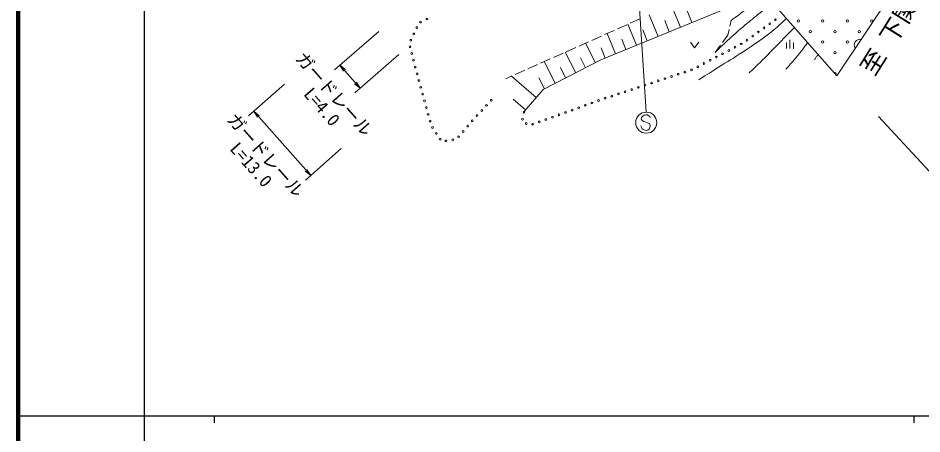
# Model space of a CAD drawing. Units: millimetres at full size, sheet at 1:1000; details may follow other scales. Extents: x 40000 to 680000, y 20000 to 380000.
# Drawn here: x 40000 to 169140, y 202409 to 261832 of the extents above; entities that cross this region are included whole.
import ezdxf
from ezdxf.enums import TextEntityAlignment as Align

# ---------------------------------------------------------------- set-up
doc = ezdxf.new("R2010")
doc.units = ezdxf.units.MM
doc.header["$LTSCALE"] = 1000
for name, color, linetype, lineweight in [('M-BGD', 7, 'Continuous', 13), ('M-STR-HTXT', 7, 'Continuous', 13), ('M-STR-STRC', 7, 'Continuous', 13), ('M-TTL', 2, 'Continuous', 140), ('M-TTL-BAND', 7, 'Continuous', 25)]:
    doc.layers.add(name, color=color, linetype=linetype, lineweight=lineweight)
doc.layers.add('M-BGD-HTXT', color=7, linetype='Continuous')
doc.styles.add('ＭＳ ゴシック', font='')
doc.styles.get('ＭＳ ゴシック').set_extended_font_data('MS Gothic')

# ---------------------------------------------------------------- blocks, each defined once
blk = doc.blocks.new('open_arrow')
at = {"color": 0, "linetype": 'Continuous', "lineweight": -2}
blk.add_lwpolyline([(7.5, 1.25), (0, 0), (7.5, -1.25)], dxfattribs=at)

msp = doc.modelspace()

# ---------------------------------------------------------------- linework, layer by layer
at = {"layer": 'M-BGD'}
for p, q in [((146564, 265422), (156974, 253592)), ((134638, 260527), (133330, 263716)), ((131450, 259219), (130181, 262311)), ((136282, 261202), (135607, 262845)), ((125624, 260278), (126994, 260889)), ((128358, 257950), (127126, 260949)), ((127451, 261092), (128821, 261703)), ((133044, 259873), (132390, 261467)), ((141870, 261497), (141694, 260692)), ((123797, 259464), (125167, 260074)), ((125358, 256718), (124163, 259628)), ((129904, 258584), (129269, 260130)), ((141587, 260204), (141412, 259399)), ((120144, 257835), (121514, 258446)), ((121971, 258649), (123341, 259260)), ((126858, 257334), (126242, 258834)), ((136054, 258380), (136654, 257580)), ((136654, 257580), (137254, 258380)), ((141412, 259399), (140648, 258363)), ((149771, 257471), (149771, 258346)), ((150271, 257471), (150271, 258721)), ((150771, 257471), (150771, 258346)), ((118317, 257020), (119687, 257631)), ((122478, 255458), (121051, 258240)), ((123903, 256121), (123306, 257576)), ((140351, 257961), (139587, 256925)), ((114664, 255392), (116034, 256002)), ((116491, 256206), (117861, 256817)), ((119696, 254031), (118191, 256965)), ((121087, 254744), (120374, 256136)), ((112837, 254577), (114207, 255188)), ((116762, 252526), (115175, 255620)), ((118229, 253279), (117477, 254746)), ((109682, 253170), (110554, 253559)), ((114031, 250476), (110501, 253536)), ((111011, 253763), (112381, 254374)), ((115215, 251733), (114422, 253280)), ((112502, 248711), (110737, 250241))]:
    msp.add_line(p, q, dxfattribs=at)
for points in [[(184364, 291054), (178344, 284166), (173086, 277681), (156974, 253592)], [(112311, 248491), (115045, 251646), (123247, 255852), (146564, 265422)]]:
    msp.add_lwpolyline(points, dxfattribs=at)
for centre, radius in [((97510, 261261), 125), ((98409, 261699), 125), ((147390, 261018), 125), ((148201, 261603), 125), ((151464, 261398), 165), ((154964, 261398), 165), ((158464, 261398), 165), ((161964, 261398), 165), ((96533, 259572), 125), ((96963, 260475), 125), ((145768, 259848), 125), ((146579, 260433), 125), ((153214, 259898), 165), ((156714, 259898), 165), ((160214, 259898), 165), ((96103, 258669), 125), ((144147, 258677), 125), ((144957, 259262), 125), ((154964, 258398), 165), ((158464, 258398), 165), ((96004, 257734), 125), ((141541, 257202), 125), ((142426, 257667), 125), ((143311, 258131), 125), ((156714, 256898), 165), ((96251, 256765), 125), ((96498, 255796), 125), ((138885, 255807), 125), ((139770, 256272), 125), ((140655, 256737), 125), ((96745, 254827), 125), ((136224, 254423), 125), ((137114, 254877), 125), ((137999, 255342), 125), ((97007, 253862), 125), ((132423, 253177), 125), ((133373, 253488), 125), ((134323, 253800), 125), ((135274, 254111), 125), ((97272, 252897), 125), ((97537, 251933), 125), ((128622, 251931), 125), ((129572, 252242), 125), ((130522, 252554), 125), ((131473, 252865), 125), ((97802, 250969), 125), ((124821, 250685), 125), ((125771, 250997), 125), ((126721, 251308), 125), ((127672, 251619), 125), ((98067, 250005), 125), ((106925, 249362), 125), ((107605, 250095), 125), ((121046, 249365), 125), ((121986, 249703), 125), ((122927, 250042), 125), ((123871, 250374), 125), ((98332, 249041), 125), ((98597, 248076), 125), ((105565, 247895), 125), ((106245, 248628), 125), ((112284, 248369), 125), ((117282, 248010), 125), ((118223, 248348), 125), ((119164, 248687), 125), ((120105, 249026), 125), ((98863, 247112), 125), ((104891, 247157), 125), ((112069, 247392), 125), ((112608, 246767), 125), ((113518, 246655), 125), ((114459, 246993), 125), ((115400, 247332), 125), ((116341, 247671), 125), ((99211, 246185), 125), ((99759, 245349), 125), ((103589, 245639), 125), ((104240, 246398), 125), ((100308, 244513), 125), ((101125, 244281), 125), ((102113, 244434), 125), ((102938, 244879), 125)]:
    msp.add_circle(centre, radius, dxfattribs=at)
for centre, radius, start, end in [((160286, 257982), 812, 78.84331, 213.60358), ((156714, 253898), 165, 309.03235, 133.6632)]:
    msp.add_arc(centre, radius, start, end, dxfattribs=at)
for points, knots in [([(141870, 261497), (142767, 262130), (143015, 262322), (143724, 262883), (144889, 263808), (145250, 264180), (146564, 265422)], [0, 0, 0, 0, 1, 1, 1, 2, 2, 2, 2]), ([(139587, 256925), (141142, 258420), (141581, 258822), (142906, 259986), (144766, 261622), (145442, 262119), (147836, 263976)], [0, 0, 0, 0, 1, 1, 1, 2, 2, 2, 2]), ([(137251, 253022), (138629, 253886), (138975, 254103), (140078, 254798), (141422, 255644), (142198, 256081), (143513, 256971), (145286, 258171), (146356, 258752), (147977, 260149), (148693, 260768), (148955, 260986), (149762, 261788)], [0, 0, 0, 0, 1, 1, 1, 2, 2, 2, 3, 3, 3, 4, 4, 4, 4]), ([(144471, 254004), (145907, 255399), (146275, 255760), (147416, 256901), (148797, 258283), (149229, 258735), (150913, 260479)], [0, 0, 0, 0, 1, 1, 1, 2, 2, 2, 2]), ([(149706, 254518), (150769, 255727), (151076, 256047), (151879, 257088), (152248, 257567), (152374, 257727), (152806, 258329)], [0, 0, 0, 0, 1, 1, 1, 2, 2, 2, 2]), ([(153795, 255920), (153916, 256090), (153948, 256136), (154052, 256270), (154155, 256403), (154191, 256446), (154323, 256604)], [0, 0, 0, 0, 1, 1, 1, 2, 2, 2, 2])]:
    msp.add_open_spline(points, degree=3, knots=knots, dxfattribs=at)
at = {"layer": 'M-STR-HTXT'}
for p, q in [((91550, 259930), (85232, 254456)), ((94425, 256611), (88106, 251138)), ((85988, 255111), (88862, 251793)), ((78051, 252377), (72932, 247846)), ((73681, 248509), (81810, 239324)), ((162940, 247752), (170803, 239268)), ((86181, 243192), (81062, 238661))]:
    msp.add_line(p, q, dxfattribs=at)
at = {"layer": 'M-STR-STRC'}
for p, q in [((128348, 270133), (129731, 248387)), ((129459, 247964), (129262, 247825)), ((129708, 248014), (129459, 247964)), ((129882, 247990), (129708, 248014)), ((130098, 247881), (129882, 247990)), ((129069, 247617), (129045, 247446)), ((129045, 247446), (129174, 247173)), ((129262, 247825), (129069, 247617)), ((129174, 247173), (129400, 247063)), ((129400, 247063), (130199, 246780)), ((130263, 247769), (130098, 247881)), ((130199, 246780), (130319, 246521)), ((130314, 247602), (130263, 247769)), ((129049, 246284), (128990, 246449)), ((129175, 246018), (129049, 246284)), ((129330, 245907), (129175, 246018)), ((129549, 245795), (129330, 245907)), ((129730, 245769), (129549, 245795)), ((129981, 245813), (129730, 245769)), ((130168, 245957), (129981, 245813)), ((130274, 246180), (130168, 245957)), ((130319, 246521), (130274, 246180))]:
    msp.add_line(p, q, dxfattribs=at)
msp.add_circle((129756, 246887), 1500, dxfattribs=at)
at = {"layer": 'M-TTL'}
msp.add_line((40000, 380000), (40000, 20000), dxfattribs=at)
at = {"layer": 'M-TTL-BAND'}
for p, q in [((58000, 370000), (58000, 20000)), ((40000, 205000), (579000, 205000)), ((68000, 205000), (68000, 204000)), ((168000, 205000), (168000, 204000))]:
    msp.add_line(p, q, dxfattribs=at)

# ---------------------------------------------------------------- block references
at = {"layer": 'M-STR-HTXT', "xscale": 133, "yscale": 133}
for p, rotation in [((85988, 255111), 310.9), ((88862, 251793), 130.9), ((73681, 248509), 311.5), ((81810, 239324), 131.5)]:
    msp.add_blockref('open_arrow', p, dxfattribs=dict(at, rotation=rotation))

# ---------------------------------------------------------------- texts
at = {"layer": 'M-BGD-HTXT', "style": 'ＭＳ ゴシック'}
msp.add_text('至 下関', height=2566, rotation=57.906, dxfattribs=at).set_placement((164492, 259280), align=Align.MIDDLE_CENTER)
at = {"layer": 'M-STR-HTXT', "style": 'ＭＳ ゴシック'}
for p in [(85155, 250993), (75386, 242266)]:
    msp.add_text('ガードレール', height=1833, rotation=311.512, dxfattribs=at).set_placement(p, align=Align.MIDDLE_CENTER)
for s, rotation, p in [('L=4.0', 310.899, (82308, 248197)), ('L=13.0', 311.512, (72209, 239915))]:
    msp.add_text(s, height=1833, rotation=rotation, dxfattribs=at).set_placement(p, align=Align.BOTTOM_CENTER)

doc.saveas('drawing.dxf')
